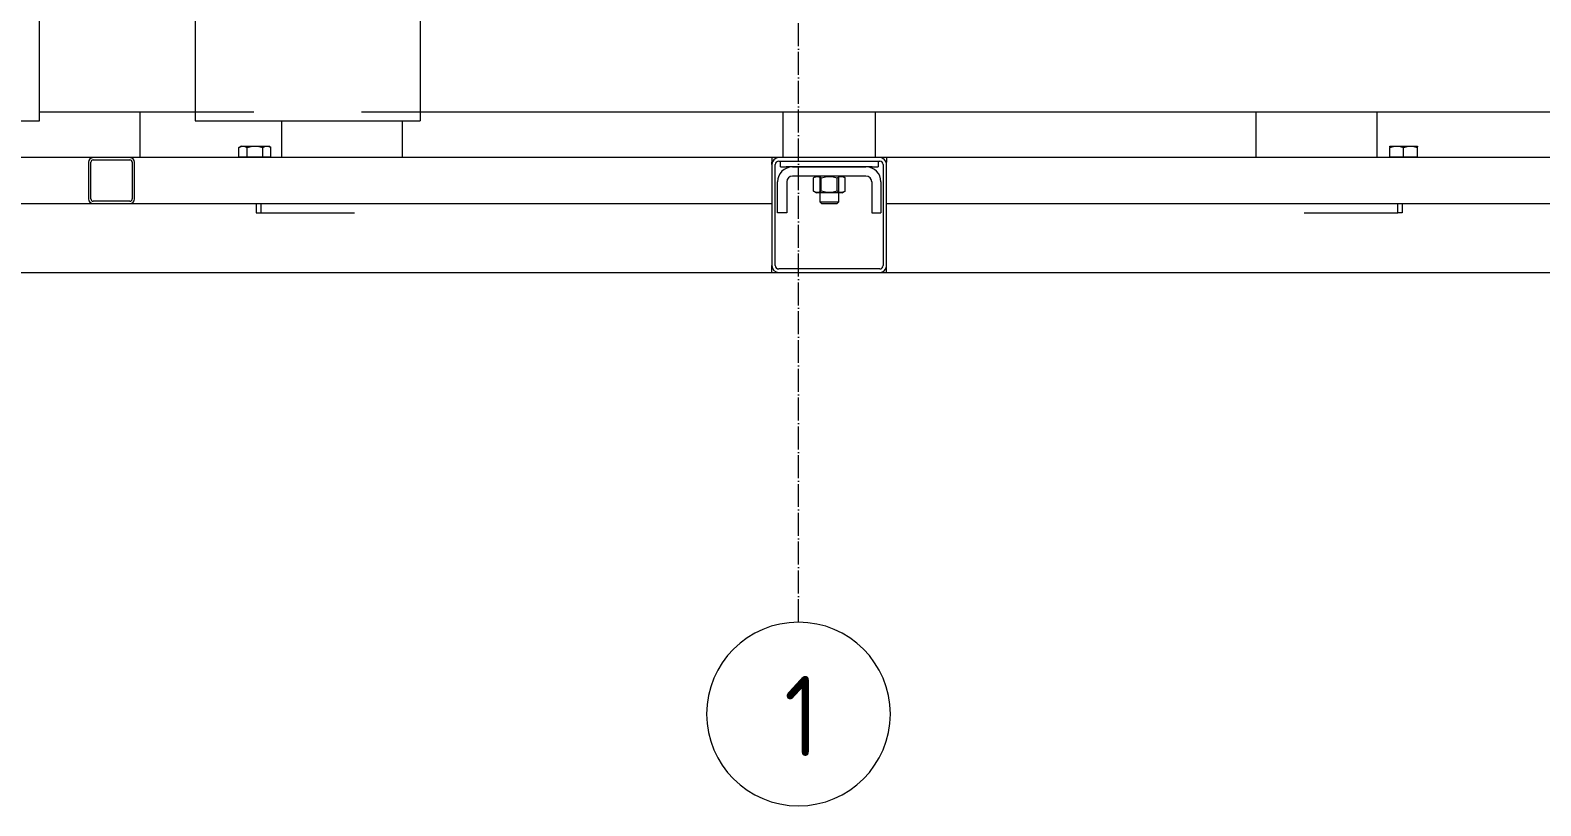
# Model space of a CAD drawing. Header units: millimetres. Extents: x -4001 to 3774, y -595 to 3523.
# Drawn here: x -1329 to -14, y -465 to 211 of the extents above; entities that cross this region are included whole.
import ezdxf

# ---------------------------------------------------------------- set-up
doc = ezdxf.new("R2010")
doc.units = ezdxf.units.MM
doc.linetypes.add('ADSK_Линия сетки', pattern=[25, 20, -2.5, 0, -2.5])
for name, color, linetype, lineweight in [('A_--------_E-', 8, 'Continuous', 9), ('M-_EQPT----_E', 7, 'Continuous', 9), ('M-_WATR----_E', 5, 'Continuous', 9), ('S-_ANOTGRID_E', 7, 'Continuous', 9), ('S-_STRL----_A', 7, 'Continuous', 9)]:
    doc.layers.add(name, color=color, linetype=linetype, lineweight=lineweight)
doc.styles.add('GOST Common', font='GOST_Common.ttf', dxfattribs={"width": 0.9, "height": 70})

# ---------------------------------------------------------------- blocks, each defined once
blk = doc.blocks.new('PNS-0100 MAIN FRAME - ASY PNS-0100 MAIN FRAME_iam-651195-Разрез 3')
at = {"layer": 'A_--------_E-'}
for p, q in [((-1233.2, 100), (-1233.2, 140)), ((-1274.2, 100), (-1833.2, 100)), ((-683.2, 100), (-1242.2, 100)), ((-677.2, 100), (-683.2, 100)), ((-683.2, 100), (-683.2, 96)), ((-683.2, 94), (-683.2, 96)), ((-583.2, 100), (-589.2, 100)), ((25.8, 100), (-583.2, 100)), ((-583.2, 100), (-583.2, 96)), ((-583.2, 94), (-583.2, 96)), ((-1833.2, 60), (-1274.2, 60)), ((-1242.2, 60), (-683.2, 60)), ((-583.2, 60), (25.8, 60)), ((-1833.2, 0), (-683.2, 0)), ((-683.2, 0), (-683.2, 6)), ((-683.2, 0), (-677.2, 0)), ((-589.2, 0), (-583.2, 0)), ((-583.2, 0), (-583.2, 6)), ((-583.2, 0), (666.8, 0))]:
    blk.add_line(p, q, dxfattribs=at)
at = {"layer": 'S-_STRL----_A'}
for p, q in [((-1278.2, 96), (-1278.2, 64)), ((-1276.2, 64), (-1276.2, 96)), ((-1242.2, 100), (-1274.2, 100)), ((-1274.2, 98), (-1242.2, 98)), ((-1240.2, 96), (-1240.2, 64)), ((-1238.2, 64), (-1238.2, 96)), ((-683.2, 94), (-683.2, 6)), ((-680.2, 6), (-680.2, 94)), ((-589.2, 100), (-677.2, 100)), ((-677.2, 97), (-589.2, 97)), ((-586.2, 94), (-586.2, 6)), ((-583.2, 6), (-583.2, 94)), ((-1242.2, 62), (-1274.2, 62)), ((-1274.2, 60), (-1242.2, 60)), ((-589.2, 3), (-677.2, 3)), ((-677.2, 0), (-589.2, 0))]:
    blk.add_line(p, q, dxfattribs=at)
for centre, radius, start, end in [((-1274.2, 96), 4, 90, 180), ((-1274.2, 96), 2, 90, 180), ((-1242.2, 96), 4, 360, 90), ((-1242.2, 96), 2, 360, 90), ((-677.2, 94), 6, 90, 180), ((-677.2, 94), 3, 90, 180), ((-589.2, 94), 6, 360, 90), ((-589.2, 94), 3, 0, 90), ((-1274.2, 64), 4, 180, 270), ((-1274.2, 64), 2, 180, 270), ((-1242.2, 64), 2, 270, 0), ((-1242.2, 64), 4, 270, 0), ((-677.2, 6), 6, 180, 270), ((-677.2, 6), 3, 180, 270), ((-589.2, 6), 3, 270, 0), ((-589.2, 6), 6, 270, 360)]:
    blk.add_arc(centre, radius, start, end, dxfattribs=at)
blk = doc.blocks.new('PNS-0100 MAIN FRAME - Standard-550811-Разрез 3')
blk.add_blockref('PNS-0100 MAIN FRAME - ASY PNS-0100 MAIN FRAME_iam-651195-Разрез 3', (0, 0))
blk = doc.blocks.new('PNS-Filter column D1200 _180 Left feed 50-50_ - ASY PNS-Filter column D1200_iam-904181-Разрез 3')
at = {"layer": 'A_--------_E-'}
for p, q in [((-1110, 100), (-1110, 132)), ((-1005.1, 132), (-1005.1, 100)), ((-673.2, 100), (-673.2, 140)), ((-593.2, 140), (-593.2, 100)), ((-261.3, 100), (-261.3, 140)), ((-156.4, 140), (-156.4, 100)), ((-1145.3, 110), (-1147.2, 108.9)), ((-1147.2, 100.8), (-1147.2, 108.9)), ((-1145.3, 110), (-1143.7, 110)), ((-1144.8, 110), (-1143.7, 110)), ((-1143.7, 110), (-1133.3, 110)), ((-1143.7, 110), (-1141.4, 110)), ((-1140.2, 100.8), (-1140.2, 108.9)), ((-1136, 110), (-1133.3, 110)), ((-1133.3, 110), (-1122.9, 110)), ((-1133.3, 110), (-1130.6, 110)), ((-1126.4, 100.8), (-1126.4, 108.9)), ((-1125.2, 110), (-1122.9, 110)), ((-1122.9, 110), (-1121.6, 110)), ((-1122.9, 110), (-1121.3, 110)), ((-1119.4, 108.9), (-1121.3, 110)), ((-1119.4, 100.8), (-1119.4, 108.9)), ((-145, 110), (-144.5, 110)), ((-145, 110), (-139, 110)), ((-145, 100.8), (-145, 108.9)), ((-141.9, 110), (-139, 110)), ((-139, 110), (-136.5, 110)), ((-139, 110), (-127, 110)), ((-133, 100.8), (-133, 108.9)), ((-129.5, 110), (-127, 110)), ((-127, 110), (-124.2, 110)), ((-127, 110), (-121, 110)), ((-121.6, 110), (-121, 110)), ((-121, 100.8), (-121, 108.9)), ((-1147.2, 100.8), (-1140.2, 100.8)), ((-1144.5, 100), (-1144.5, 100.8)), ((-1140.2, 100.8), (-1126.4, 100.8)), ((-1126.4, 100.8), (-1119.4, 100.8)), ((-1122.1, 100.8), (-1122.1, 100)), ((-675.7, 92), (-675.7, 97)), ((-590.7, 97), (-590.7, 92)), ((-145, 100.8), (-133, 100.8)), ((-144.3, 100), (-144.3, 100.8)), ((-133, 100.8), (-121, 100.8)), ((-121.8, 100.8), (-121.8, 100)), ((-678.2, 52), (-678.2, 79)), ((-675.7, 92), (-670.7, 92)), ((-595.7, 92), (-670.7, 92)), ((-670.2, 79), (-670.2, 52)), ((-665.2, 92), (-601.2, 92)), ((-601.2, 84), (-665.2, 84)), ((-644.4, 84), (-647, 82.5)), ((-647, 70.7), (-647, 82.5)), ((-641.2, 61.2), (-641.2, 84)), ((-640.1, 70.7), (-640.1, 82.5)), ((-626.2, 70.7), (-626.2, 82.5)), ((-625.2, 84), (-625.2, 61.2)), ((-619.3, 82.5), (-621.9, 84)), ((-619.3, 70.7), (-619.3, 82.5)), ((-596.2, 79), (-596.2, 52)), ((-595.7, 92), (-590.7, 92)), ((-588.2, 79), (-588.2, 52)), ((-647, 70.7), (-644.4, 69.2)), ((-621.9, 69.2), (-644.4, 69.2)), ((-621.9, 69.2), (-619.3, 70.7)), ((-1132.1, 60), (-1132.1, 52)), ((-1128.1, 60), (-1128.1, 52)), ((-639.9, 60), (-641.2, 61.2)), ((-629.2, 61.2), (-641.2, 61.2)), ((-639.9, 60), (-629.8, 60)), ((-629.8, 60), (-626.4, 60)), ((-625.2, 61.2), (-629.2, 61.2)), ((-625.2, 61.2), (-626.4, 60)), ((-138.2, 52), (-138.2, 60)), ((-134.2, 60), (-134.2, 52)), ((-1132.1, 52), (-1128.1, 52)), ((-1128.1, 52), (-1046.7, 52)), ((-670.2, 52), (-678.2, 52)), ((-596.2, 52), (-588.2, 52)), ((-219.6, 52), (-138.2, 52)), ((-134.2, 52), (-138.2, 52))]:
    blk.add_line(p, q, dxfattribs=at)
for centre, radius, start, end in [((-665.2, 79), 13, 90, 180), ((-665.2, 79), 5, 90, 180), ((-601.2, 79), 13, 0, 90), ((-601.2, 79), 5, 0, 90)]:
    blk.add_arc(centre, radius, start, end, dxfattribs=at)
for points in [[(-1147.2, 108.9), (-1146.7, 109.2), (-1145.9, 109.6), (-1144.8, 109.9), (-1144.1, 110), (-1143.7, 110)], [(-1143.7, 110), (-1143.3, 110), (-1142.6, 109.9), (-1141.5, 109.6), (-1140.7, 109.2), (-1140.2, 108.9)], [(-1140.2, 108.9), (-1139.4, 109.2), (-1137.8, 109.6), (-1135.5, 109.9), (-1134, 110), (-1133.3, 110)], [(-1133.3, 110), (-1132.6, 110), (-1131.1, 109.9), (-1128.9, 109.6), (-1127.2, 109.2), (-1126.4, 108.9)], [(-1126.4, 108.9), (-1126, 109.2), (-1125.1, 109.6), (-1124, 109.9), (-1123.3, 110), (-1122.9, 110)], [(-1122.9, 110), (-1122.5, 110), (-1121.8, 109.9), (-1120.7, 109.6), (-1119.9, 109.2), (-1119.4, 108.9)], [(-145, 109.5), (-145, 109.7), (-145, 109.9), (-145, 110), (-145, 110)], [(-145, 108.9), (-144.3, 109.2), (-142.9, 109.6), (-141, 109.9), (-139.7, 110), (-139, 110)], [(-145, 110), (-145, 110), (-145, 109.9), (-145, 109.6), (-145, 109.2), (-145, 108.9)], [(-139, 110), (-138.4, 110), (-137.1, 109.9), (-135.2, 109.6), (-133.8, 109.2), (-133, 108.9)], [(-133, 108.9), (-132.3, 109.2), (-130.9, 109.6), (-129, 109.9), (-127.7, 110), (-127, 110)], [(-127, 110), (-126.4, 110), (-125.1, 109.9), (-123.2, 109.6), (-121.8, 109.2), (-121, 108.9)], [(-121, 110), (-121, 110), (-121, 109.9), (-121, 109.7), (-121, 109.5)], [(-121, 108.9), (-121, 109.2), (-121, 109.6), (-121, 109.9), (-121, 110), (-121, 110)]]:
    blk.add_open_spline(points, degree=3, dxfattribs=at)
for points, knots in [([(-647, 82.5), (-646.7, 82.7), (-645.9, 83.1), (-644.6, 83.5), (-642.8, 83.7), (-641.2, 83.1), (-640.1, 82.5)], [0, 0, 0, 0, 0.142857, 0.285714, 0.571429, 1, 1, 1, 1]), ([(-640.1, 82.5), (-639.2, 82.7), (-637.6, 83.2), (-634.6, 83.6), (-631.1, 83.6), (-628, 83), (-626.2, 82.5)], [0, 0, 0, 0, 0.166667, 0.333333, 0.666667, 1, 1, 1, 1]), ([(-626.2, 82.5), (-625.8, 82.7), (-625, 83.2), (-623.5, 83.6), (-621.7, 83.6), (-620.2, 83), (-619.3, 82.5)], [0, 0, 0, 0, 0.166667, 0.333333, 0.666667, 1, 1, 1, 1]), ([(-640.1, 70.7), (-640.5, 70.5), (-641.4, 70), (-642.9, 69.6), (-644.6, 69.6), (-646.2, 70.2), (-647, 70.7)], [0, 0, 0, 0, 0.166667, 0.333333, 0.666667, 1, 1, 1, 1]), ([(-626.2, 70.7), (-627.1, 70.5), (-628.8, 70), (-631.8, 69.6), (-635.3, 69.6), (-638.4, 70.2), (-640.1, 70.7)], [0, 0, 0, 0, 0.166667, 0.333333, 0.666667, 1, 1, 1, 1]), ([(-619.3, 70.7), (-619.7, 70.5), (-620.4, 70.1), (-621.7, 69.7), (-623.5, 69.5), (-625.1, 70.1), (-626.2, 70.7)], [0, 0, 0, 0, 0.142857, 0.285714, 0.571429, 1, 1, 1, 1])]:
    blk.add_open_spline(points, degree=3, knots=knots, dxfattribs=at)
blk = doc.blocks.new('PNS-Filter column D1200 _180 Left feed 50-50_ - Standard-909429-Разрез 3')
blk.add_blockref('PNS-Filter column D1200 _180 Left feed 50-50_ - ASY PNS-Filter column D1200_iam-904181-Разрез 3', (0, 0))
blk = doc.blocks.new('COMER_EL50_U-PVC отвод 90 - DN16-DN315 _Grey_-V78-Разрез 3')
at = {"layer": 'M-_WATR----_E', "color": 33, "lineweight": 20}
for p, q in [((-1321, 238), (-1366.2, 238)), ((-1366.2, 132), (-1321, 132))]:
    blk.add_line(p, q, dxfattribs=at)
at = {"layer": 'M-_WATR----_E', "color": 33, "lineweight": 20, "flags": 128}
for points in [[(-1366.2, 238), (-1368.4, 238), (-1370.5, 238), (-1372.6, 238), (-1374.8, 238), (-1376.9, 238), (-1379, 238), (-1381.1, 238), (-1383.1, 238), (-1385.2, 238), (-1387.1, 238), (-1389.1, 238), (-1391, 238), (-1392.9, 238), (-1394.8, 238), (-1396.6, 238), (-1398.3, 238), (-1400, 238), (-1401.7, 238), (-1403.3, 238), (-1404.8, 238), (-1406.3, 238), (-1407.7, 238), (-1409, 238), (-1410.3, 238), (-1411.5, 238), (-1412.6, 238), (-1413.6, 238), (-1414.6, 238), (-1415.5, 238), (-1416.3, 238), (-1417.1, 238), (-1417.7, 238), (-1418.3, 238), (-1418.8, 238), (-1419.2, 238), (-1419.5, 238), (-1419.8, 238), (-1419.9, 238), (-1420, 238), (-1420, 238)], [(-1420, 132), (-1420, 132), (-1419.8, 132), (-1419.6, 132), (-1419.3, 132), (-1418.9, 132), (-1418.5, 132), (-1417.9, 132), (-1417.3, 132), (-1416.6, 132), (-1415.8, 132), (-1414.9, 132), (-1413.9, 132), (-1412.9, 132), (-1411.8, 132), (-1410.6, 132), (-1409.4, 132), (-1408, 132), (-1406.6, 132), (-1405.2, 132), (-1403.7, 132), (-1402.1, 132), (-1400.5, 132), (-1398.8, 132), (-1397.1, 132), (-1395.3, 132), (-1393.4, 132), (-1391.6, 132), (-1389.6, 132), (-1387.7, 132), (-1385.7, 132), (-1383.7, 132), (-1381.6, 132), (-1379.6, 132), (-1377.5, 132), (-1375.3, 132), (-1373.2, 132), (-1371.1, 132), (-1368.9, 132), (-1366.8, 132), (-1366.2, 132)]]:
    blk.add_lwpolyline(points, dxfattribs=at)
at = {"layer": 'M-_WATR----_E', "color": 33, "lineweight": 20}
for start_param, end_param in [(4.712389, 6.283185), (3.141593, 4.712389)]:
    blk.add_ellipse((-1321, 185), major_axis=(0, 53), ratio=0.000006, start_param=start_param, end_param=end_param, dxfattribs=at)
blk = doc.blocks.new('Тройник клеевой - d 20-315 мм-V79-Разрез 3')
at = {"layer": 'M-_WATR----_E', "color": 33, "lineweight": 20}
for p, q in [((-1117.9, 263), (-1117.9, 232)), ((-1056.9, 263), (-1117.9, 263)), ((-1056.9, 232), (-1056.9, 263)), ((-1134.4, 238), (-1185.4, 238)), ((-1087.4, 238), (-1134.4, 238)), ((-1040.4, 238), (-1087.4, 238)), ((-989.4, 238), (-1040.4, 238)), ((-1117.9, 232), (-1117.9, 229.9)), ((-1056.9, 229.9), (-1056.9, 232)), ((-1185.4, 132), (-1134.4, 132)), ((-1134.4, 132), (-1087.4, 132)), ((-1087.4, 132), (-1040.4, 132)), ((-1040.4, 132), (-989.4, 132))]:
    blk.add_line(p, q, dxfattribs=at)
for centre in [(-1185.4, 185), (-989.4, 185)]:
    blk.add_ellipse(centre, major_axis=(0, 53), ratio=0.000003, start_param=0, end_param=3.141593, dxfattribs=at)
blk = doc.blocks.new('Ось сетки - D8-170750-Разрез 3')
at = {"layer": 'S-_ANOTGRID_E'}
for start, end in [(360, 180), (180, 360)]:
    blk.add_arc((-660, -384.8), 80, start, end, dxfattribs=at)

msp = doc.modelspace()

# ---------------------------------------------------------------- linework, layer by layer
at = {"layer": 'M-_WATR----_E', "color": 33, "lineweight": 20}
for p, q in [((-1321, 140), (-1134.4, 140)), ((-1040.4, 140), (1123.5, 140))]:
    msp.add_line(p, q, dxfattribs=at)
at = {"layer": 'S-_ANOTGRID_E', "linetype": 'ADSK_Линия сетки'}
msp.add_line((-660, -304.8), (-660, 3321.5), dxfattribs=at)

# ---------------------------------------------------------------- block references
at = {"layer": 'A_--------_E-'}
msp.add_blockref('PNS-0100 MAIN FRAME - Standard-550811-Разрез 3', (0, 0), dxfattribs=at)
at = {"layer": 'M-_EQPT----_E'}
msp.add_blockref('PNS-Filter column D1200 _180 Left feed 50-50_ - Standard-909429-Разрез 3', (0, 0), dxfattribs=at)
at = {"layer": 'M-_WATR----_E', "color": 33, "lineweight": 20}
for name in ['Тройник клеевой - d 20-315 мм-V79-Разрез 3', 'COMER_EL50_U-PVC отвод 90 - DN16-DN315 _Grey_-V78-Разрез 3']:
    msp.add_blockref(name, (0, 0), dxfattribs=at)
at = {"layer": 'S-_ANOTGRID_E'}
msp.add_blockref('Ось сетки - D8-170750-Разрез 3', (0, 0), dxfattribs=at)

# ---------------------------------------------------------------- texts
at = {"layer": 'S-_ANOTGRID_E', "insert": (-672.4, -351.6), "char_height": 70, "width": 37.519, "attachment_point": 1, "style": 'GOST Common'}
msp.add_mtext('\\fGOST Common|b0|i0|c204|p34|;\\W.9;1', dxfattribs=at)

doc.saveas('drawing.dxf')
